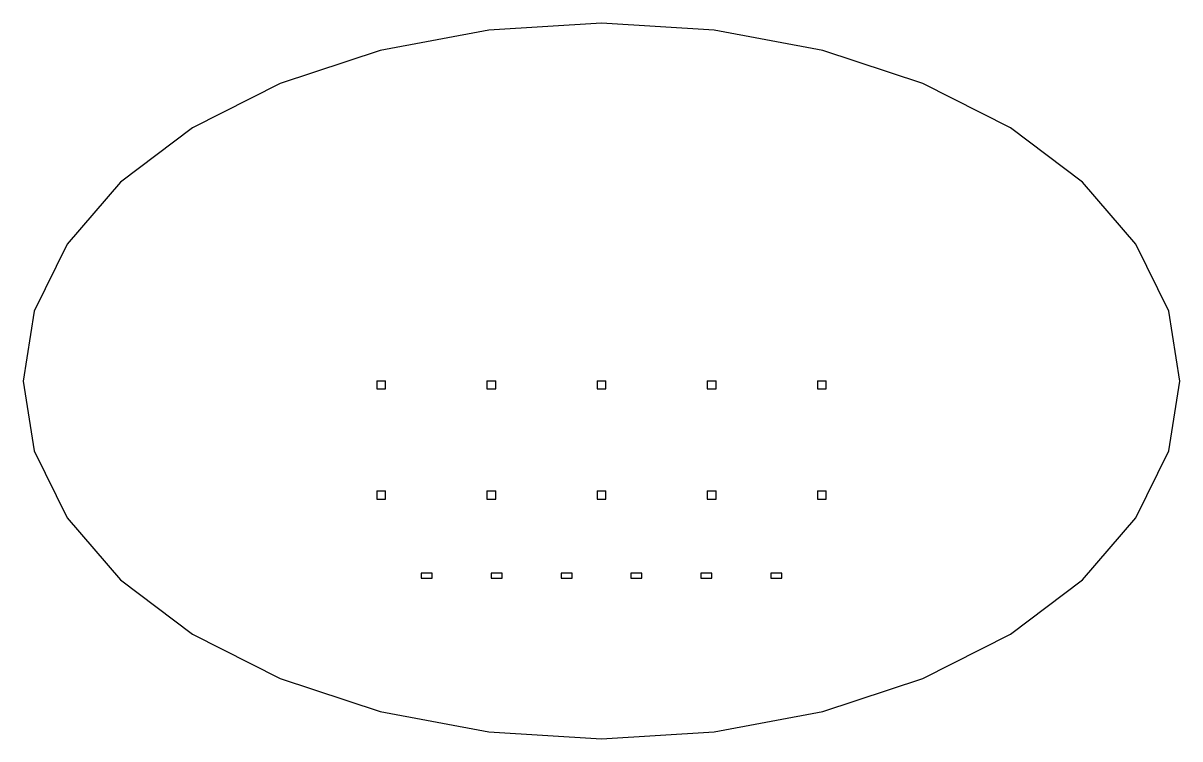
# Model space of a CAD drawing. Extents: x -10.5 to 10.5, y -6.5 to 6.5.
import ezdxf

# ---------------------------------------------------------------- set-up
doc = ezdxf.new("R2010")
doc.units = 0
doc.layers.add('VISIBLE', color=7, linetype='CONTINUOUS')

msp = doc.modelspace()

# ---------------------------------------------------------------- linework, layer by layer
at = {"layer": 'VISIBLE'}
for p, q in [((-4.08, 0.006), (-4.08, -0.144)), ((-4.08, 0.006), (-3.92, 0.006)), ((-3.92, -0.144), (-3.92, 0.006)), ((-2.08, 0.006), (-2.08, -0.144)), ((-2.08, 0.006), (-1.92, 0.006)), ((-1.92, -0.144), (-1.92, 0.006)), ((-0.08, 0.006), (-0.08, -0.144)), ((-0.08, 0.006), (0.08, 0.006)), ((0.08, -0.144), (0.08, 0.006)), ((1.92, 0.006), (1.92, -0.144)), ((1.92, 0.006), (2.08, 0.006)), ((2.08, -0.144), (2.08, 0.006)), ((3.92, 0.006), (3.92, -0.144)), ((3.92, 0.006), (4.08, 0.006)), ((4.08, -0.144), (4.08, 0.006)), ((-4.08, -0.144), (-3.92, -0.144)), ((-2.08, -0.144), (-1.92, -0.144)), ((-0.08, -0.144), (0.08, -0.144)), ((1.92, -0.144), (2.08, -0.144)), ((3.92, -0.144), (4.08, -0.144)), ((-4.08, -1.994), (-4.08, -2.144)), ((-4.08, -1.994), (-3.92, -1.994)), ((-3.92, -2.144), (-3.92, -1.994)), ((-2.08, -1.994), (-2.08, -2.144)), ((-2.08, -1.994), (-1.92, -1.994)), ((-1.92, -2.144), (-1.92, -1.994)), ((-0.08, -1.994), (-0.08, -2.144)), ((-0.08, -1.994), (0.08, -1.994)), ((0.08, -2.144), (0.08, -1.994)), ((1.92, -1.994), (1.92, -2.144)), ((1.92, -1.994), (2.08, -1.994)), ((2.08, -2.144), (2.08, -1.994)), ((3.92, -1.994), (3.92, -2.144)), ((3.92, -1.994), (4.08, -1.994)), ((4.08, -2.144), (4.08, -1.994)), ((-4.08, -2.144), (-3.92, -2.144)), ((-2.08, -2.144), (-1.92, -2.144)), ((-0.08, -2.144), (0.08, -2.144)), ((1.92, -2.144), (2.08, -2.144)), ((3.92, -2.144), (4.08, -2.144)), ((-3.075, -3.489), (-3.275, -3.489)), ((-3.275, -3.489), (-3.275, -3.579)), ((-3.075, -3.579), (-3.075, -3.489)), ((-1.805, -3.489), (-2.005, -3.489)), ((-2.005, -3.489), (-2.005, -3.579)), ((-1.805, -3.579), (-1.805, -3.489)), ((-0.535, -3.489), (-0.735, -3.489)), ((-0.735, -3.489), (-0.735, -3.579)), ((-0.535, -3.579), (-0.535, -3.489)), ((0.735, -3.489), (0.535, -3.489)), ((0.535, -3.489), (0.535, -3.579)), ((0.735, -3.579), (0.735, -3.489)), ((2.005, -3.489), (1.805, -3.489)), ((1.805, -3.489), (1.805, -3.579)), ((2.005, -3.579), (2.005, -3.489)), ((3.275, -3.489), (3.075, -3.489)), ((3.075, -3.489), (3.075, -3.579)), ((3.275, -3.579), (3.275, -3.489)), ((-3.275, -3.579), (-3.075, -3.579)), ((-2.005, -3.579), (-1.805, -3.579)), ((-0.735, -3.579), (-0.535, -3.579)), ((0.535, -3.579), (0.735, -3.579)), ((1.805, -3.579), (2.005, -3.579)), ((3.075, -3.579), (3.275, -3.579))]:
    msp.add_line(p, q, dxfattribs=at)
msp.add_lwpolyline([(-10.5, 0), (-10.298, -1.268), (-9.701, -2.487), (-8.73, -3.611), (-7.425, -4.596), (-5.833, -5.405), (-4.018, -6.005), (-2.048, -6.375), (0, -6.5), (2.048, -6.375), (4.018, -6.005), (5.833, -5.405), (7.425, -4.596), (8.73, -3.611), (9.701, -2.487), (10.298, -1.268), (10.5, 0), (10.298, 1.268), (9.701, 2.487), (8.73, 3.611), (7.425, 4.596), (5.833, 5.405), (4.018, 6.005), (2.048, 6.375), (0, 6.5), (-2.048, 6.375), (-4.018, 6.005), (-5.833, 5.405), (-7.425, 4.596), (-8.73, 3.611), (-9.701, 2.487), (-10.298, 1.268)], close=True, dxfattribs=at)

doc.saveas('drawing.dxf')
